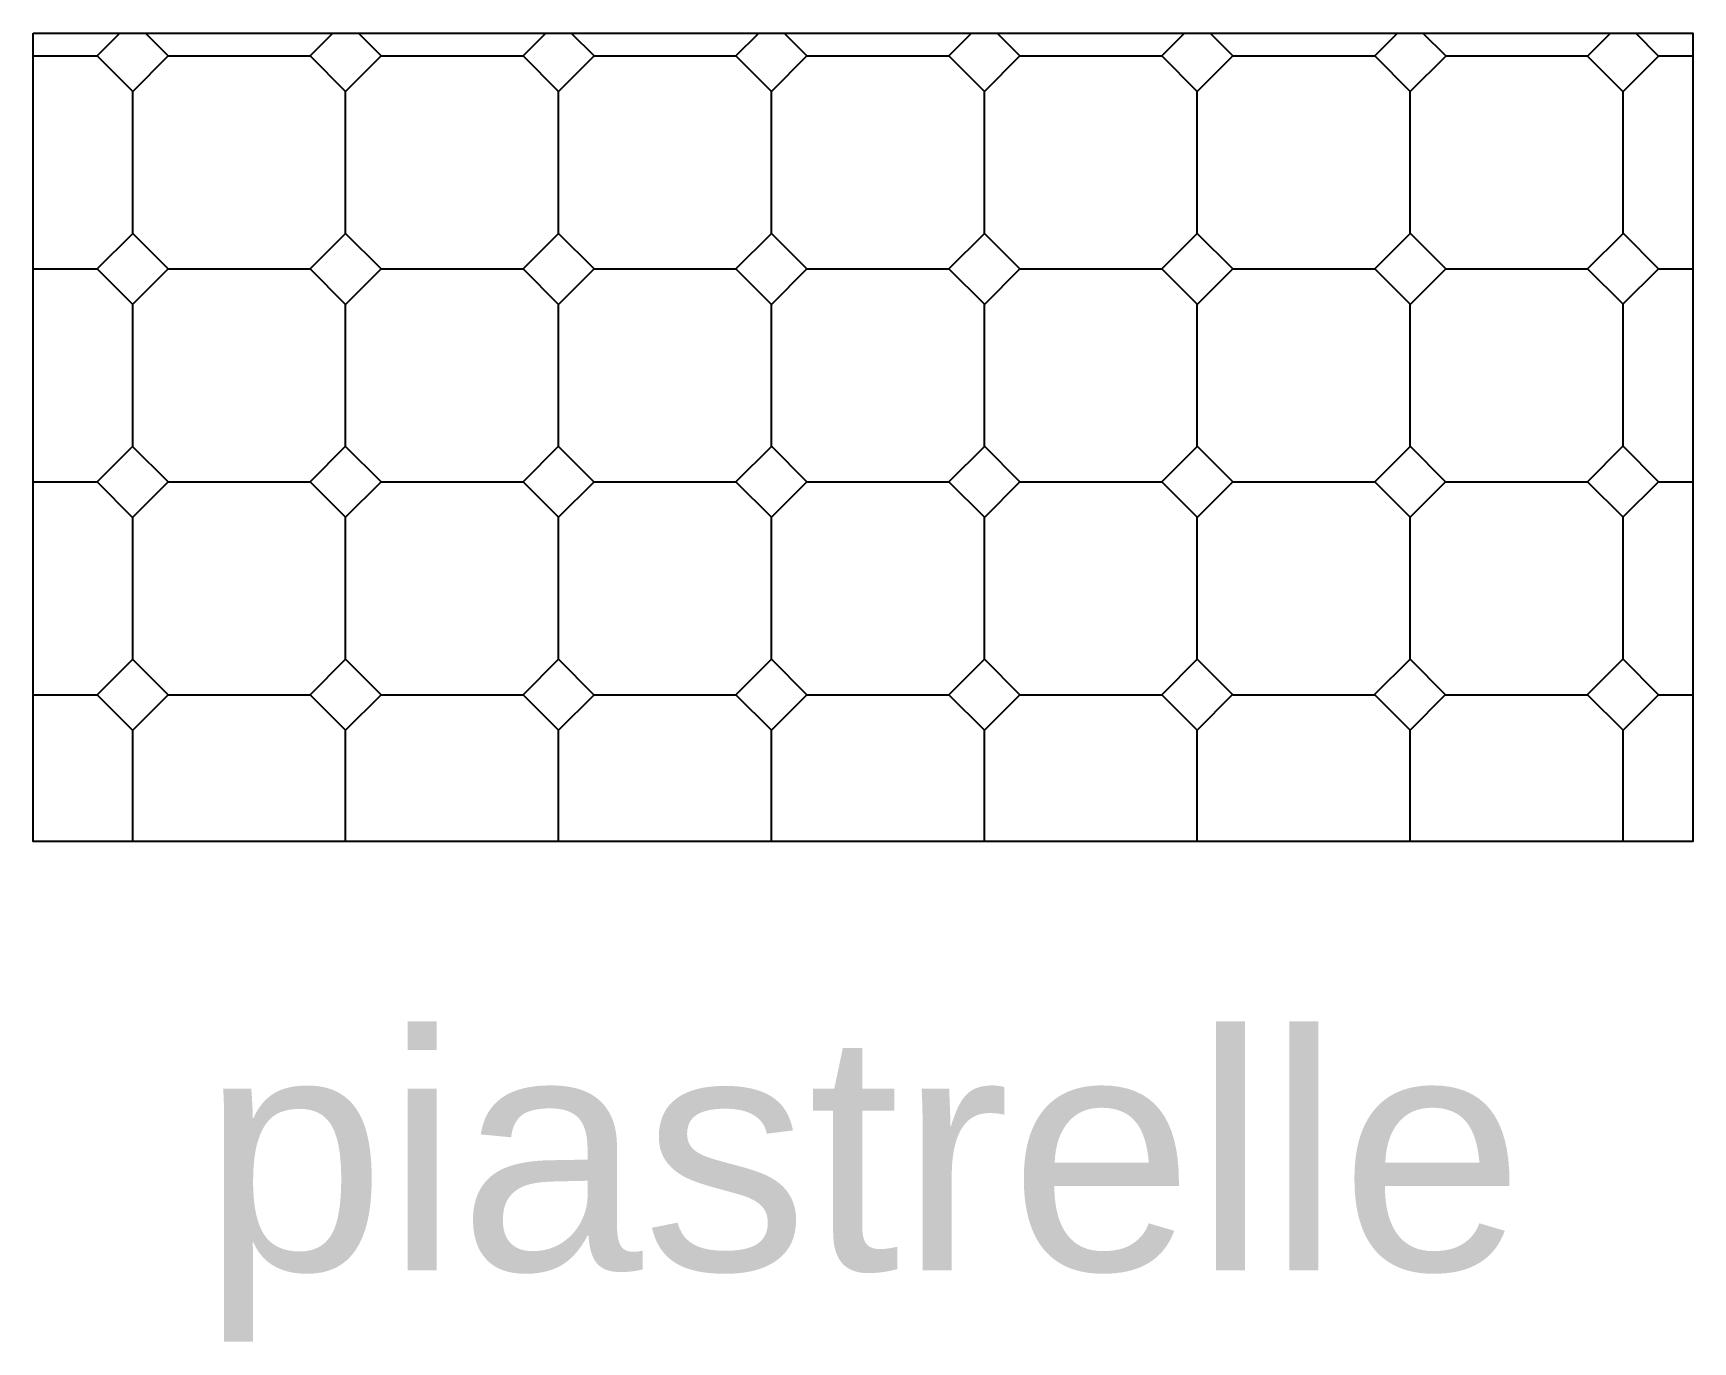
# Model space of a CAD drawing. Header units: millimetres. Extents: x 22.415 to 23.116, y 31.539 to 32.092.
import ezdxf
from ezdxf.enums import TextEntityAlignment as Align

# ---------------------------------------------------------------- set-up
doc = ezdxf.new("R2010")
doc.units = ezdxf.units.MM
doc.styles.add('ARIAL', font='arial.ttf')

# ---------------------------------------------------------------- blocks, each defined once
blk = doc.blocks.new('dati teatteggi')
blk.add_lwpolyline([(0, 0.34164), (0.70157, 0.34164), (0.70157, 0), (0, 0), (0, 0.34164)])
at = {"style": 'ARIAL'}
blk.add_attdef('DATI', text='', height=0.1, dxfattribs=at).set_placement((0.35078, -0.15708), align=Align.CENTER)

msp = doc.modelspace()

# ---------------------------------------------------------------- hatches: boundary and pattern name
h = msp.add_hatch()
h.set_pattern_fill('PIASTRELLE', color=0, scale=0.3, pattern_type=2)
h.set_pattern_definition([(0, (11.85189, 28.93274), (0, 0.09), [0.06, -0.03]), (90, (11.83689, 28.94774), (-0.09, 6e-18), [0.06, -0.03]), (45, (11.91189, 28.93274), (-0.09, 0.09), [0.0212132, -0.106066]), (45, (11.83689, 29.00774), (-0.09, 0.09), [0.0212132, -0.106066]), (45, (11.82189, 28.93274), (-0.09, 0.09), [0.0212132, -0.106066]), (45, (11.83689, 28.91774), (-0.09, 0.09), [0.0212132, -0.106066]), (135, (11.94189, 28.93274), (-0.09, -0.09), [0.0212132, -0.106066]), (135, (11.83689, 29.00774), (-0.09, -0.09), [0.0212132, -0.106066]), (135, (11.85189, 28.93274), (-0.09, -0.09), [0.0212132, -0.106066]), (135, (11.83689, 28.91774), (-0.09, -0.09), [0.0212132, -0.106066])])
h.paths.add_polyline_path([(23.11646, 32.09244), (22.41489, 32.09244), (22.41489, 31.7508), (23.11646, 31.7508)])

# ---------------------------------------------------------------- block references
ref = msp.add_blockref('dati teatteggi', (22.41489, 31.7508))
ref.add_attrib('DATI', 'piastrelle', dxfattribs={"height": 0.1, "style": 'ARIAL'}).set_placement((22.76567, 31.56948), align=Align.CENTER)

doc.saveas('drawing.dxf')
